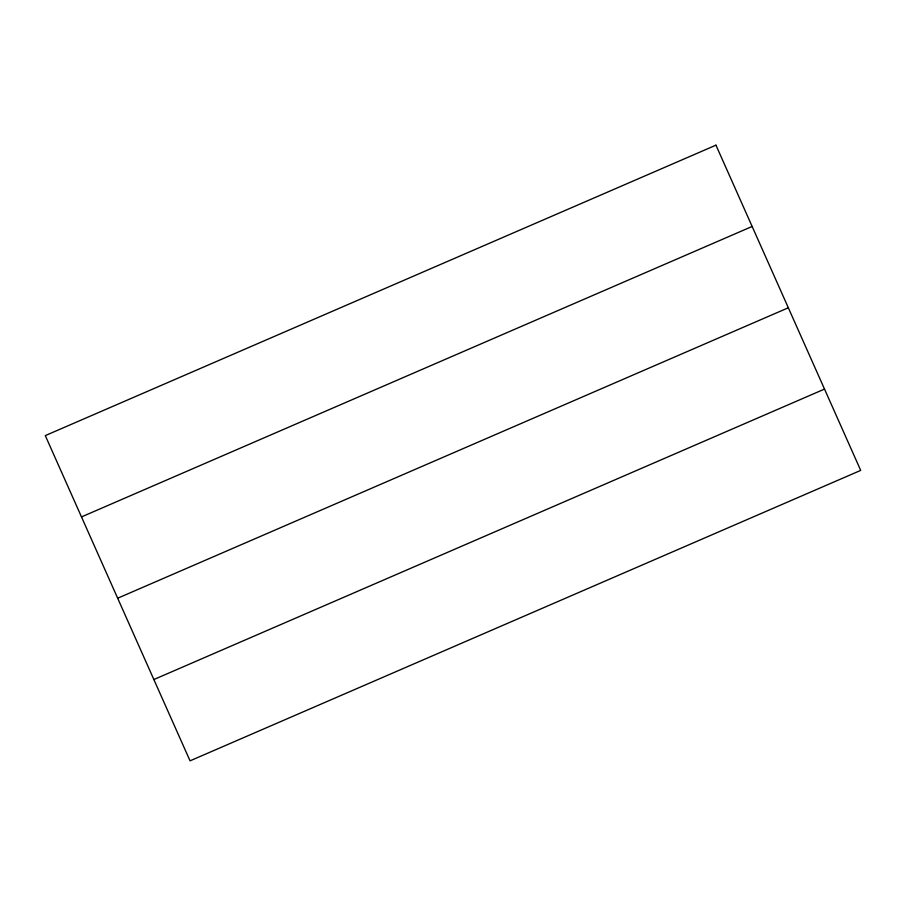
<?xml version="1.0" encoding="UTF-8"?>
<svg xmlns="http://www.w3.org/2000/svg" width="906" height="906" viewBox="0 0 906 906"><rect width="100%" height="100%" fill="white"/><g stroke="black" fill="none" stroke-linecap="round" stroke-linejoin="round"><path stroke-width="1.36" d="M81.483 516.918L752.139 226.466M117.678 598.22L788.322 307.78M153.861 679.534L824.517 389.082M715.955 145.164L45.3 435.605L190.045 760.836L860.7 470.395L715.955 145.164"/></g></svg>
